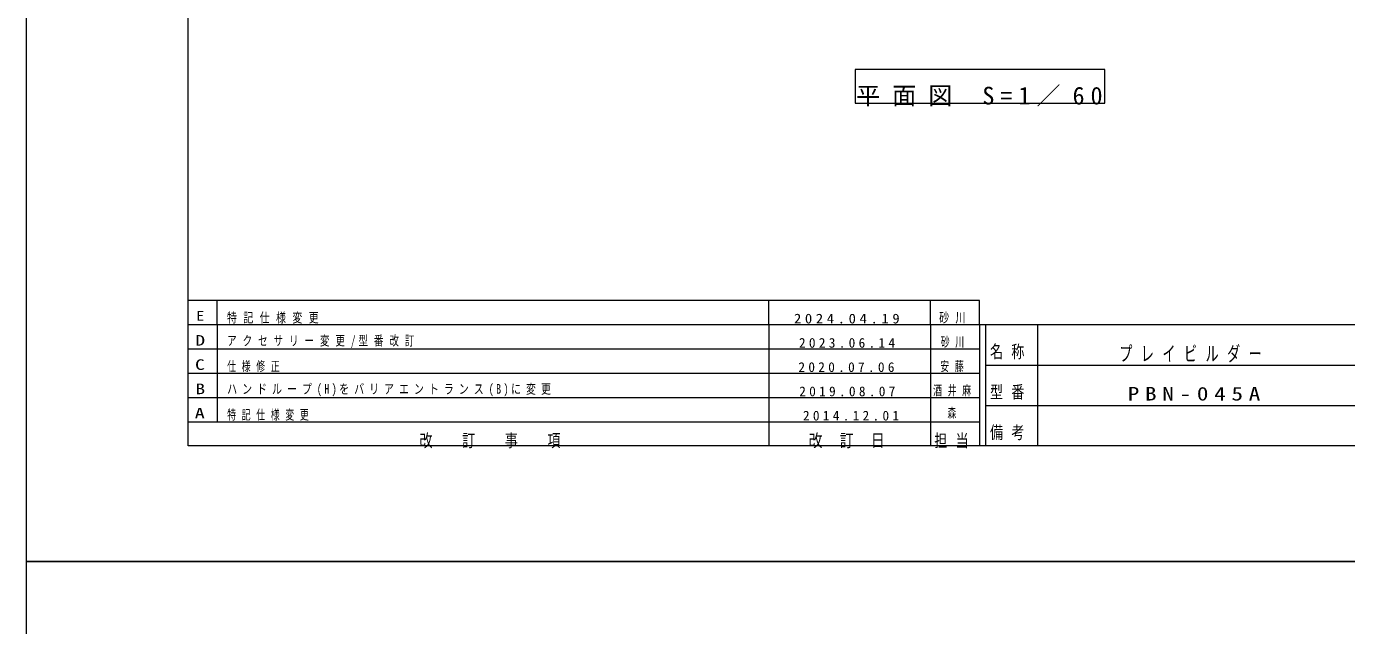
# Model space of a CAD drawing. Units: millimetres on the paper. Extents: x 0 to 420, y -594 to 297.
# Drawn here: x 0 to 228.5, y -11.1 to 92.6 of the extents above; entities that cross this region are included whole.
import ezdxf
from ezdxf.enums import TextEntityAlignment as Align

# ---------------------------------------------------------------- set-up
doc = ezdxf.new("R2010")
doc.units = ezdxf.units.MM
for name, color, linetype, lineweight in [('0_2', 7, 'Continuous', 13), ('AM_5', 7, 'Continuous', 13), ('FMT', 7, 'Continuous', 13), ('FMT-TXT', 7, 'Continuous', 13), ('TEXT', 7, 'Continuous', 13)]:
    doc.layers.add(name, color=color, linetype=linetype, lineweight=lineweight)
doc.styles.add('ＭＳ ゴシック', font='')
doc.styles.get('ＭＳ ゴシック').set_extended_font_data('MS Gothic')

msp = doc.modelspace()

# ---------------------------------------------------------------- linework, layer by layer
at = {"layer": '0_2'}
for p, q in [((143.471, 85.145), (143.471, 79.312)), ((186.686, 85.145), (143.471, 85.145)), ((186.686, 79.312), (186.686, 85.145)), ((143.471, 79.312), (186.686, 79.312))]:
    msp.add_line(p, q, dxfattribs=at)
for points in [[(0, 297), (420, 297), (420, 0), (0, 0)], [(0, 0), (420, 0), (420, -297), (0, -297)]]:
    msp.add_lwpolyline(points, close=True, dxfattribs=at)
at = {"layer": 'AM_5'}
for p, q in [((165, 45.2), (28, 45.2)), ((33, 41), (33, 45.2)), ((128.5, 41), (128.5, 45.2)), ((156.5, 41), (156.5, 45.2)), ((165, 41), (165, 45.2))]:
    msp.add_line(p, q, dxfattribs=at)
at = {"layer": 'FMT'}
for p, q in [((28, 20), (28, 277)), ((28, 41), (403, 41)), ((33, 41), (33, 24.2)), ((128.5, 41), (128.5, 20)), ((156.5, 41), (156.5, 20)), ((165, 41), (165, 20)), ((166, 41), (166, 20)), ((175, 41), (175, 20)), ((28, 36.8), (165, 36.8)), ((28, 32.6), (165, 32.6)), ((166, 34), (306, 34)), ((28, 28.4), (165, 28.4)), ((166, 27), (306, 27)), ((28, 24.2), (165, 24.2)), ((403, 20), (28, 20))]:
    msp.add_line(p, q, dxfattribs=at)

# ---------------------------------------------------------------- texts
at = {"layer": 'FMT-TXT', "style": 'ＭＳ ゴシック'}
for s, height, width, p in [('D', 1.833, 1.35, (29.25, 36.817)), ('C', 1.833, 1.35, (29.19, 32.617)), ('B', 1.833, 1.35, (29.25, 28.417)), ('A', 1.833, 1.4, (29.131, 24.217)), ('森', 1.686, 0.65, (159.439, 24.383))]:
    msp.add_text(s, height=height, dxfattribs=dict(at, width=width)).set_placement(p, align=Align.BOTTOM_LEFT)
at = {"layer": 'FMT-TXT', "attachment_point": 7, "style": 'ＭＳ ゴシック'}
for s, insert, char_height in [('\\T1.62;\\W0.7;アクセサリー変更/型番改訂', (34.755, 36.983), 1.686), ('\\T1.64;\\W0.65;砂川', (158.266, 36.983), 1.686), ('\\T1.5;2023.06.14', (133.727, 36.983), 1.686), ('\\T1.64;\\W0.75;名称', (166.8, 35), 2.199), ('\\T1.64;\\W0.65;プレイビルダー', (189.165, 34.467), 2.566), ('\\T1.64;\\W0.65;仕様修正', (34.755, 32.783), 1.686), ('\\T1.5;2020.07.06', (133.629, 32.783), 1.686), ('\\T1.64;\\W0.65;安藤', (158.197, 32.783), 1.686), ('\\T1.5;\\W0.75;ハンドループ(H)をバリアエントランス(B)に変更', (34.755, 28.583), 1.686), ('\\T1.5;2019.08.07', (133.776, 28.583), 1.686), ('\\T1.64;\\W0.65;酒井麻', (156.955, 28.583), 1.686), ('\\T1.64;\\W0.75;型番', (166.8, 28), 2.199), ('\\T1.5;\\W1.25;PBN-045A', (190.637, 27.833), 2.346), ('\\T1.64;\\W0.65;特記仕様変更', (34.755, 24.383), 1.686), ('\\T1.5;2014.12.01', (134.417, 24.383), 1.686), ('\\T1.64;\\W0.75;備考', (166.8, 21), 2.199), ('\\T1.64;\\W0.75;改\u3000訂\u3000事\u3000項', (68.05, 19.6), 2.199), ('\\T1.5;\\W0.8;改\\~訂\\~日', (135.4, 19.6), 2.199), ('\\T1.64;\\W0.75;担当', (157.15, 19.6), 2.199)]:
    msp.add_mtext(s, dxfattribs=dict(at, insert=insert, char_height=char_height))
at = {"layer": 'TEXT', "style": 'ＭＳ ゴシック', "width": 1.2}
msp.add_text('E', height=1.686, dxfattribs=at).set_placement((29.405, 41.183), align=Align.BOTTOM_LEFT)
at = {"layer": 'TEXT', "attachment_point": 7, "style": 'ＭＳ ゴシック'}
for s, insert, char_height in [('\\T1.5;平面図\\~S=1／60', (143.61, 78.757), 3.055), ('\\T1.64;\\W0.75;特記仕様変更', (34.717, 41.183), 1.686), ('\\T1.5;\\W1.1;2024.04.19', (132.862, 41.183), 1.686), ('\\T1.64;\\W0.75;砂川', (157.99, 41.183), 1.686)]:
    msp.add_mtext(s, dxfattribs=dict(at, insert=insert, char_height=char_height))

doc.saveas('drawing.dxf')
